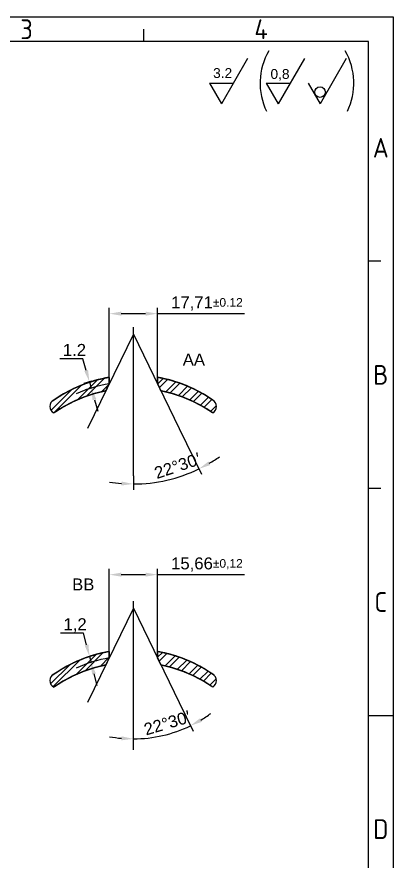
# Model space of a CAD drawing. Header units: millimetres. Extents: x -787 to 5188, y 1170 to 5225.
# Drawn here: x 5109.4 to 5188.3, y 1284 to 1461 of the extents above; entities that cross this region are included whole.
import ezdxf
from ezdxf.enums import TextEntityAlignment as Align

# ---------------------------------------------------------------- set-up
doc = ezdxf.new("R2010")
doc.units = ezdxf.units.MM
doc.linetypes.add('CENTER2', pattern=[28.575, 19.05, -3.175, 3.175, -3.175])
doc.layers.add('AM_5', color=1, linetype='Continuous', lineweight=25)
doc.styles.add('ACISOTS', font='isocp.shx', dxfattribs={"height": 1})
doc.styles.get("Standard").update_dxf_attribs({"font": 'arial.ttf'})
doc.dimstyles.get("Standard").update_dxf_attribs({"dimtxt": 0.18, "dimasz": 0.18, "dimexe": 0.18, "dimexo": 0.0625, "dimgap": 0.09, "dimtad": 0, "dimtih": 1, "dimtoh": 1, "dimdec": 4, "dimzin": 0, "dimdsep": 46, "dimtxsty": 'Standard', "dimcen": 0.09, "dimadec": 0, "dimazin": 0, "dimtfac": 1, "dimtdec": 4, "dimtofl": 0, "dimtmove": 0, "dimatfit": 3, "dimfxl": 1, "dimtolj": 1, "dimtzin": 0, "dimarcsym": 0})

# ---------------------------------------------------------------- blocks, each defined once
blk = doc.blocks.new('*D211')
at = {"layer": 'AM_5', "color": 0, "lineweight": -2, "transparency": 16777216}
for p, q in [((5143.41, 1374.74), (5148.08, 1365.11)), ((5133.81, 1364.82), (5133.81, 1361.83))]:
    blk.add_line(p, q, dxfattribs=at)
for start, end in [(300.4411, 304.9991), (270, 295.883), (260.8839, 265.4419)]:
    blk.add_arc((5133.81, 1394.51), 31.43, start, end, dxfattribs=at)
at = {"layer": 'AM_5', "color": 0, "transparency": 16777216}
for points in [[(5149.94, 1367.04), (5149.54, 1367.78), (5147.54, 1366.23)], [(5131.33, 1363.59), (5131.3, 1362.76), (5133.81, 1363.08)]]:
    blk.add_solid(points, dxfattribs=at)
at = {"layer": 'Defpoints', "color": 0, "transparency": 16777216}
for p in [(5133.81, 1395.95), (5133.81, 1394.51), (5143.41, 1374.74), (5133.81, 1364.82), (5138.53, 1363.43)]:
    blk.add_point(p, dxfattribs=at)
at = {"layer": 'AM_5', "color": 0, "transparency": 16777216, "insert": (5143.13, 1366.88), "char_height": 2.5, "attachment_point": 5, "rotation": 18.6398}
blk.add_mtext('\\A1;22%%d30\\fTxt|b0|i0|c134|p2;′', dxfattribs=at)
blk = doc.blocks.new('*D212')
at = {"layer": 'AM_5', "color": 0, "lineweight": -2, "transparency": 16777216}
blk.add_line((5143.41, 1317.27), (5146.32, 1311.27), dxfattribs=at)
for start, end in [(301.1136, 306.3442), (270, 295.883), (259.5388, 264.7694)]:
    blk.add_arc((5133.81, 1337.04), 27.39, start, end, dxfattribs=at)
at = {"layer": 'AM_5', "color": 0, "transparency": 16777216}
for points in [[(5148.17, 1313.22), (5147.77, 1313.96), (5145.77, 1312.4)], [(5131.34, 1310.18), (5131.3, 1309.35), (5133.81, 1309.65)]]:
    blk.add_solid(points, dxfattribs=at)
at = {"layer": 'Defpoints', "color": 0, "transparency": 16777216}
for p in [(5133.81, 1338.48), (5133.81, 1337.04), (5143.41, 1317.27), (5137.92, 1309.96), (5133.81, 1307.35)]:
    blk.add_point(p, dxfattribs=at)
at = {"layer": 'AM_5', "color": 0, "transparency": 16777216, "insert": (5140.97, 1312.97), "char_height": 2.5, "attachment_point": 5, "rotation": 16.5593}
blk.add_mtext('\\A1;22%%d30\\f宋体|b0|i0|c134|p2;′', dxfattribs=at)
blk = doc.blocks.new('*D213')
at = {"layer": 'AM_5', "color": 0, "lineweight": -2, "transparency": 16777216}
for p, q in [((5128.76, 1327.98), (5128.76, 1345.32)), ((5138.87, 1327.98), (5138.87, 1345.32)), ((5131.26, 1344.07), (5136.37, 1344.07)), ((5138.87, 1344.07), (5157.12, 1344.07))]:
    blk.add_line(p, q, dxfattribs=at)
at = {"layer": 'AM_5', "color": 0, "transparency": 16777216}
for points in [[(5131.26, 1344.49), (5131.26, 1343.66), (5128.76, 1344.07)], [(5136.37, 1344.49), (5136.37, 1343.66), (5138.87, 1344.07)]]:
    blk.add_solid(points, dxfattribs=at)
at = {"layer": 'Defpoints', "color": 0, "transparency": 16777216}
for p in [(5138.87, 1344.07), (5128.76, 1327.98), (5138.87, 1327.98)]:
    blk.add_point(p, dxfattribs=at)
at = {"layer": 'AM_5', "color": 0, "transparency": 16777216, "insert": (5149.24, 1346.2), "char_height": 2.5, "attachment_point": 5}
blk.add_mtext('\\A1;15,66{\\H0.72x;%%P0,12} ', dxfattribs=at)
blk = doc.blocks.new('*D214')
at = {"layer": 'AM_5', "color": 0, "lineweight": -2, "transparency": 16777216}
for p, q in [((5128.76, 1385.45), (5128.76, 1400.03)), ((5138.87, 1385.45), (5138.87, 1400.03)), ((5131.26, 1398.78), (5136.37, 1398.78)), ((5138.87, 1398.78), (5157.12, 1398.78))]:
    blk.add_line(p, q, dxfattribs=at)
at = {"layer": 'AM_5', "color": 0, "transparency": 16777216}
for points in [[(5131.26, 1399.2), (5131.26, 1398.36), (5128.76, 1398.78)], [(5136.37, 1399.2), (5136.37, 1398.36), (5138.87, 1398.78)]]:
    blk.add_solid(points, dxfattribs=at)
at = {"layer": 'Defpoints', "color": 0, "transparency": 16777216}
for p in [(5138.87, 1398.78), (5128.76, 1385.45), (5138.87, 1385.45)]:
    blk.add_point(p, dxfattribs=at)
at = {"layer": 'AM_5', "color": 0, "transparency": 16777216, "insert": (5149.24, 1400.91), "char_height": 2.5, "attachment_point": 5}
blk.add_mtext('\\A1;17,71{\\H0.72x;%%P0.12} ', dxfattribs=at)
blk = doc.blocks.new('*D217')
at = {"layer": 'AM_5', "color": 0, "linetype": 'CENTER2', "lineweight": -2, "transparency": 16777216}
for p, q in [((5123.92, 1386.88), (5123.23, 1389.29)), ((5125.05, 1384.61), (5123.4, 1384.14)), ((5124.6, 1384.48), (5124.98, 1383.16)), ((5125.43, 1383.29), (5123.78, 1382.82)), ((5125.66, 1380.75), (5126.35, 1378.35))]:
    blk.add_line(p, q, dxfattribs=at)
at = {"layer": 'AM_5', "color": 0, "linetype": 'CENTER2', "transparency": 16777216}
for points in [[(5124.32, 1387), (5123.52, 1386.77), (5124.6, 1384.48)], [(5126.06, 1380.87), (5125.26, 1380.64), (5124.98, 1383.16)]]:
    blk.add_solid(points, dxfattribs=at)
at = {"layer": 'Defpoints', "color": 0, "linetype": 'CENTER2', "transparency": 16777216}
for p in [(5125.05, 1384.61), (5124.98, 1383.16), (5125.43, 1383.29)]:
    blk.add_point(p, dxfattribs=at)
blk = doc.blocks.new('*D218')
at = {"layer": 'AM_5', "color": 0, "linetype": 'CENTER2', "lineweight": -2, "transparency": 16777216}
for p, q in [((5123.99, 1329.37), (5123.37, 1331.79)), ((5124.58, 1326.94), (5124.61, 1326.94)), ((5124.61, 1326.94), (5124.93, 1325.68)), ((5124.91, 1325.67), (5124.93, 1325.68)), ((5125.54, 1323.25), (5126.16, 1320.83))]:
    blk.add_line(p, q, dxfattribs=at)
at = {"layer": 'AM_5', "color": 0, "linetype": 'CENTER2', "transparency": 16777216}
for points in [[(5124.39, 1329.47), (5123.59, 1329.26), (5124.61, 1326.94)], [(5125.95, 1323.36), (5125.14, 1323.15), (5124.93, 1325.68)]]:
    blk.add_solid(points, dxfattribs=at)
at = {"layer": 'Defpoints', "color": 0, "linetype": 'CENTER2', "transparency": 16777216}
for p in [(5124.58, 1326.94), (5124.91, 1325.67), (5124.93, 1325.68)]:
    blk.add_point(p, dxfattribs=at)

msp = doc.modelspace()

# ---------------------------------------------------------------- hatches: boundary and pattern name
h = msp.add_hatch()
h.set_pattern_fill('ANSI32', color=1, scale=0.25, style=0)
h.paths.add_polyline_path([(5060.56077, 1379.191), (5060.00982, 1383.27835, 0.298216627), (5057.88497, 1378.83032), (5058.64331, 1373.20444), (5061.34331, 1373.38559)])
h.paths.add_polyline_path([(5061.76819, 1383.91404), (5061.35907, 1383.8222, 0.081353441), (5060.00982, 1383.27835), (5060.34033, 1380.82635), (5062.29715, 1381.26559)])
h.paths.add_polyline_path([(5085.13073, 1388.52861, 0.407296091), (5084.4388, 1389.00209), (5084.41094, 1388.99653), (5082.28454, 1388.51923), (5082.81349, 1385.87078), (5085.53936, 1386.48264)])
h.paths.add_polyline_path([(5128.0491, 1382.63147), (5128.76228, 1384.10131), (5128.76228, 1385.45131, 0.108694049), (5117.16529, 1380.67763, 0.018289188), (5117.06833, 1380.62753, 0.002614002), (5116.81913, 1380.45114, 0.53716336), (5117.15038, 1377.98476, -0.102503776)])
h.paths.add_polyline_path([(5138.86509, 1385.45131), (5138.86509, 1384.10131), (5139.57827, 1382.63147, -0.102487379), (5150.47544, 1377.98584, 0.559134829), (5150.46208, 1380.67763, 0.108694049)])
h = msp.add_hatch()
h.set_pattern_fill('ANSI32', color=1, scale=0.25, style=0)
h.paths.add_polyline_path([(5060.34033, 1303.66943), (5061.34331, 1311.11018), (5058.64331, 1311.29133), (5057.88497, 1305.66546, 0.389007765), (5061.35907, 1300.67357), (5082.25335, 1295.98355), (5085.0104, 1295.36469), (5085.53936, 1298.01314)])
h.paths.add_polyline_path([(5128.0491, 1325.16321), (5128.76228, 1326.63305), (5128.76228, 1327.98305, 0.108694049), (5117.16529, 1323.20938, 0.018289188), (5117.06833, 1323.15927, 0.002614002), (5116.81913, 1322.98288, 0.53716336), (5117.15038, 1320.5165, -0.102503776)])
h.paths.add_polyline_path([(5138.86509, 1327.98305), (5138.86509, 1326.63305), (5139.57827, 1325.16321, -0.102487379), (5150.47544, 1320.51758, 0.559134829), (5150.46208, 1323.20938, 0.108694049)])

# ---------------------------------------------------------------- linework, layer by layer
at = {"color": 135, "lineweight": 25}
for p, q in [((4980.2381, 1460.98679), (5188.2702, 1460.98679)), ((5188.2702, 1460.98679), (5188.2702, 1170.15583)), ((5136.00343, 1455.81186), (5136.00343, 1458.39932)), ((5185.68274, 1409.755), (5183.09528, 1409.755)), ((5185.68274, 1362.14566), (5183.09528, 1362.14566)), ((5183.09528, 1314.53632), (5188.2702, 1314.53632))]:
    msp.add_line(p, q, dxfattribs=at)
for p, q in [((5183.09528, 1455.81186), (4999.90283, 1455.81186)), ((5183.09528, 1175.33076), (5183.09528, 1455.81186)), ((5133.81369, 1394.51212), (5124.22117, 1374.7422)), ((5133.81369, 1394.51212), (5143.4062, 1374.7422)), ((5128.76228, 1384.10131), (5128.76228, 1385.45131)), ((5138.86509, 1384.10131), (5138.86509, 1385.45131)), ((5133.81369, 1307.35038), (5133.81369, 1338.48375)), ((5133.81369, 1337.04386), (5124.22117, 1317.27394)), ((5133.81369, 1337.04386), (5143.4062, 1317.27394)), ((5128.76228, 1326.63305), (5128.76228, 1327.98305)), ((5138.86509, 1326.63305), (5138.86509, 1327.98305))]:
    msp.add_line(p, q)
at = {"const_width": 0.3}
for points in [[(5128.76228, 1385.46589, 0.11229967), (5116.81913, 1380.45114)], [(5150.818, 1380.44415, 0.112403686), (5138.86509, 1385.46589, 0.112403686)], [(5128.0491, 1382.63147, 0.102503776), (5117.15038, 1377.98476)], [(5150.47544, 1377.98584, 0.102487379), (5139.57827, 1382.63147, 0.102487379)], [(5128.76228, 1327.99763, 0.11229967), (5116.81913, 1322.98288)], [(5150.818, 1322.9759, 0.112403686), (5138.86509, 1327.99763, 0.112403686)], [(5128.0491, 1325.16321, 0.102503776), (5117.15038, 1320.5165)], [(5150.47544, 1320.51758, 0.102487379), (5139.57827, 1325.16321, 0.102487379)]]:
    msp.add_lwpolyline(points, format="xyb", dxfattribs=at)
for points in [[(5128.04123, 1382.61523), (5128.76228, 1384.10131), (5128.76228, 1385.45131)], [(5139.58615, 1382.61523), (5138.86509, 1384.10131), (5138.86509, 1385.45131)], [(5128.04123, 1325.14697), (5128.76228, 1326.63305), (5128.76228, 1327.98305)], [(5139.58615, 1325.14697), (5138.86509, 1326.63305), (5138.86509, 1327.98305)]]:
    msp.add_lwpolyline(points, dxfattribs=at)
for centre, radius, start, end in [((5133.81369, 1356.70613), 29.18564, 99.9668565, 124.7802851), ((5133.81369, 1355.35613), 29.18564, 99.9668565, 114.2916502), ((5133.81369, 1356.70613), 29.18564, 55.2197149, 80.0331435), ((5133.81369, 1354.00613), 29.18564, 101.4074223, 124.7802851), ((5133.81369, 1354.00613), 29.18564, 55.2197149, 78.5925777), ((5117.80142, 1379.32763), 1.49236, 115.2299051, 244.7700949), ((5149.64147, 1379.32763), 1.57984, 301.2935904, 58.7064096), ((5133.81369, 1299.23788), 29.18564, 99.9668565, 124.7802851), ((5133.81369, 1299.23788), 29.18564, 55.2197149, 80.0331435), ((5133.81369, 1297.88788), 29.18564, 99.9668565, 114.2916502), ((5133.81369, 1296.53788), 29.18564, 101.4074223, 124.7802851), ((5133.81369, 1296.53788), 29.18564, 55.2197149, 78.5925777), ((5117.80142, 1321.85938), 1.49236, 115.2299051, 244.7700949), ((5149.64147, 1321.85938), 1.57984, 301.2935904, 58.7064096)]:
    msp.add_arc(centre, radius, start, end)
at = {"layer": 'AM_5'}
for p, q in [((5157.76421, 1452.29772), (5152.26121, 1442.76625)), ((5169.68173, 1452.29772), (5164.17873, 1442.76625)), ((5178.44464, 1452.29772), (5172.94164, 1442.76625)), ((5149.75985, 1447.09874), (5154.76258, 1447.09874)), ((5149.75985, 1447.09874), (5152.26121, 1442.76625)), ((5161.67736, 1447.09874), (5166.68009, 1447.09874)), ((5161.67736, 1447.09874), (5164.17873, 1442.76625)), ((5170.44027, 1447.09874), (5172.94164, 1442.76625)), ((5133.81369, 1364.81864), (5133.81369, 1395.952)), ((5123.23461, 1389.28864), (5118.38849, 1389.28864)), ((5123.37404, 1331.78834), (5118.52792, 1331.78834))]:
    msp.add_line(p, q, dxfattribs=at)
msp.add_circle((5172.9512, 1445.22126), 1.10926, dxfattribs=at)
for centre, start, end in [((5173.84651, 1447.08918), 149.8168735, 205.957771), ((5166.56447, 1447.08918), 334.042229, 30.1831265)]:
    msp.add_arc(centre, 13.47081, start, end, dxfattribs=at)

# ---------------------------------------------------------------- texts
at = {"color": 135, "lineweight": 25, "style": 'ACISOTS'}
for s, p in [('3', (5111.42252, 1458.39932)), ('4', (5160.58434, 1458.39932)), ('A', (5185.68274, 1433.55967)), ('B', (5185.68274, 1385.95033)), ('C', (5185.68274, 1338.34099)), ('D', (5185.68274, 1290.73166))]:
    msp.add_text(s, height=4.13994, dxfattribs=at).set_placement(p, align=Align.MIDDLE)
at = {"layer": 'AM_5', "char_height": 2.058827, "attachment_point": 1}
for s, insert in [('3.2', (5150.53241, 1450.24428)), ('0,8', (5162.55778, 1450.04518))]:
    msp.add_mtext_dynamic_manual_height_columns(s, width=18.2377889, gutter_width=12.5, heights=[0], dxfattribs=dict(at, insert=insert))
at = {"layer": 'AM_5', "char_height": 2.5, "attachment_point": 1}
for s, insert, width in [('1.2', (5119.03301, 1392.43549), 3.6738), ('AA', (5144.17146, 1390.39508), 12.0082), ('BB', (5120.97787, 1343.27841), 12.0082), ('1,2', (5119.17244, 1334.9352), 3.6738)]:
    msp.add_mtext(s, dxfattribs=dict(at, insert=insert, width=width))

# ---------------------------------------------------------------- dimensions: what is measured, and where the dimension line sits
at = {"layer": 'AM_5'}
for base, p1, p2, text, picture, middle in [((5138.86509, 1398.7809), (5128.76228, 1385.45131), (5138.86509, 1385.45131), '17,71{\\H0.72x;%%P0.12} ', '*D214', (5149.24064, 1400.90829)), ((5138.86509, 1344.07294), (5128.76228, 1327.98305), (5138.86509, 1327.98305), '15,66{\\H0.72x;%%P0,12} ', '*D213', (5149.24064, 1346.20033))]:
    dim = msp.add_linear_dim(base=base, p1=p1, p2=p2, text=text, dimstyle='Standard', override={"dimtxt": 2.5, "dimasz": 2.5, "dimexe": 1.25, "dimexo": 0, "dimgap": 0.625, "dimtad": 1, "dimtih": 0, "dimtoh": 0, "dimzin": 8, "dimlunit": 6, "dimcen": 2.5, "dimtofl": 1}, dxfattribs=at)
    dim.commit()
    dim.dimension.update_dxf_attribs({"geometry": picture, "text_midpoint": middle})
for base, line1, line2, text, picture, middle in [((5138.52917, 1363.43399), ((5133.81369, 1394.51212), (5143.4062, 1374.7422)), ((5133.81369, 1364.81864), (5133.81369, 1395.952)), '22%%d30\\fTxt|b0|i0|c134|p2;′', '*D211', (5143.86051, 1364.7271)), ((5137.92319, 1309.95951), ((5133.81369, 1337.04386), (5143.4062, 1317.27394)), ((5133.81369, 1307.35038), (5133.81369, 1338.48375)), '22%%d30\\f宋体|b0|i0|c134|p2;′', '*D212', (5141.62127, 1310.78569))]:
    dim = msp.add_angular_dim_2l(base=base, line1=line1, line2=line2, text=text, dimstyle='Standard', override={"dimtxt": 2.5, "dimasz": 2.5, "dimexe": 1.25, "dimexo": 0, "dimgap": 1, "dimtad": 1, "dimtih": 0, "dimtoh": 0, "dimzin": 8, "dimcen": 2.5, "dimadec": 4, "dimazin": 2, "dimtofl": 1}, dxfattribs=at)
    dim.commit()
    dim.dimension.update_dxf_attribs({"geometry": picture, "text_midpoint": middle, "dimtype": 162})
at = {"layer": 'AM_5', "linetype": 'CENTER2'}
for p1, p2, distance, override, picture, middle in [((5125.05141, 1384.60709), (5125.42739, 1383.28535), -0.46656, {"dimtxt": 2.5, "dimasz": 2.5, "dimexe": 1.25, "dimexo": 0, "dimgap": 1, "dimtad": 1, "dimtih": 0, "dimtoh": 0, "dimzin": 8, "dimlunit": 6, "dimcen": 2.5, "dimtofl": 1}, '*D217', (5124.79064, 1383.81857)), ((5124.58403, 1326.93691), (5124.90562, 1325.6711), 0.02189, {"dimtxt": 2.5, "dimasz": 2.5, "dimexe": 0, "dimexo": 0, "dimgap": 1, "dimtad": 1, "dimtih": 0, "dimtoh": 0, "dimzin": 8, "dimlunit": 6, "dimcen": 2.5, "dimtofl": 1}, '*D218', (5124.76604, 1326.30939))]:
    dim = msp.add_aligned_dim(p1=p1, p2=p2, distance=distance, text=' ', dimstyle='Standard', override=override, dxfattribs=at)
    dim.commit()
    dim.dimension.update_dxf_attribs({"geometry": picture, "text_midpoint": middle})

doc.saveas('drawing.dxf')
